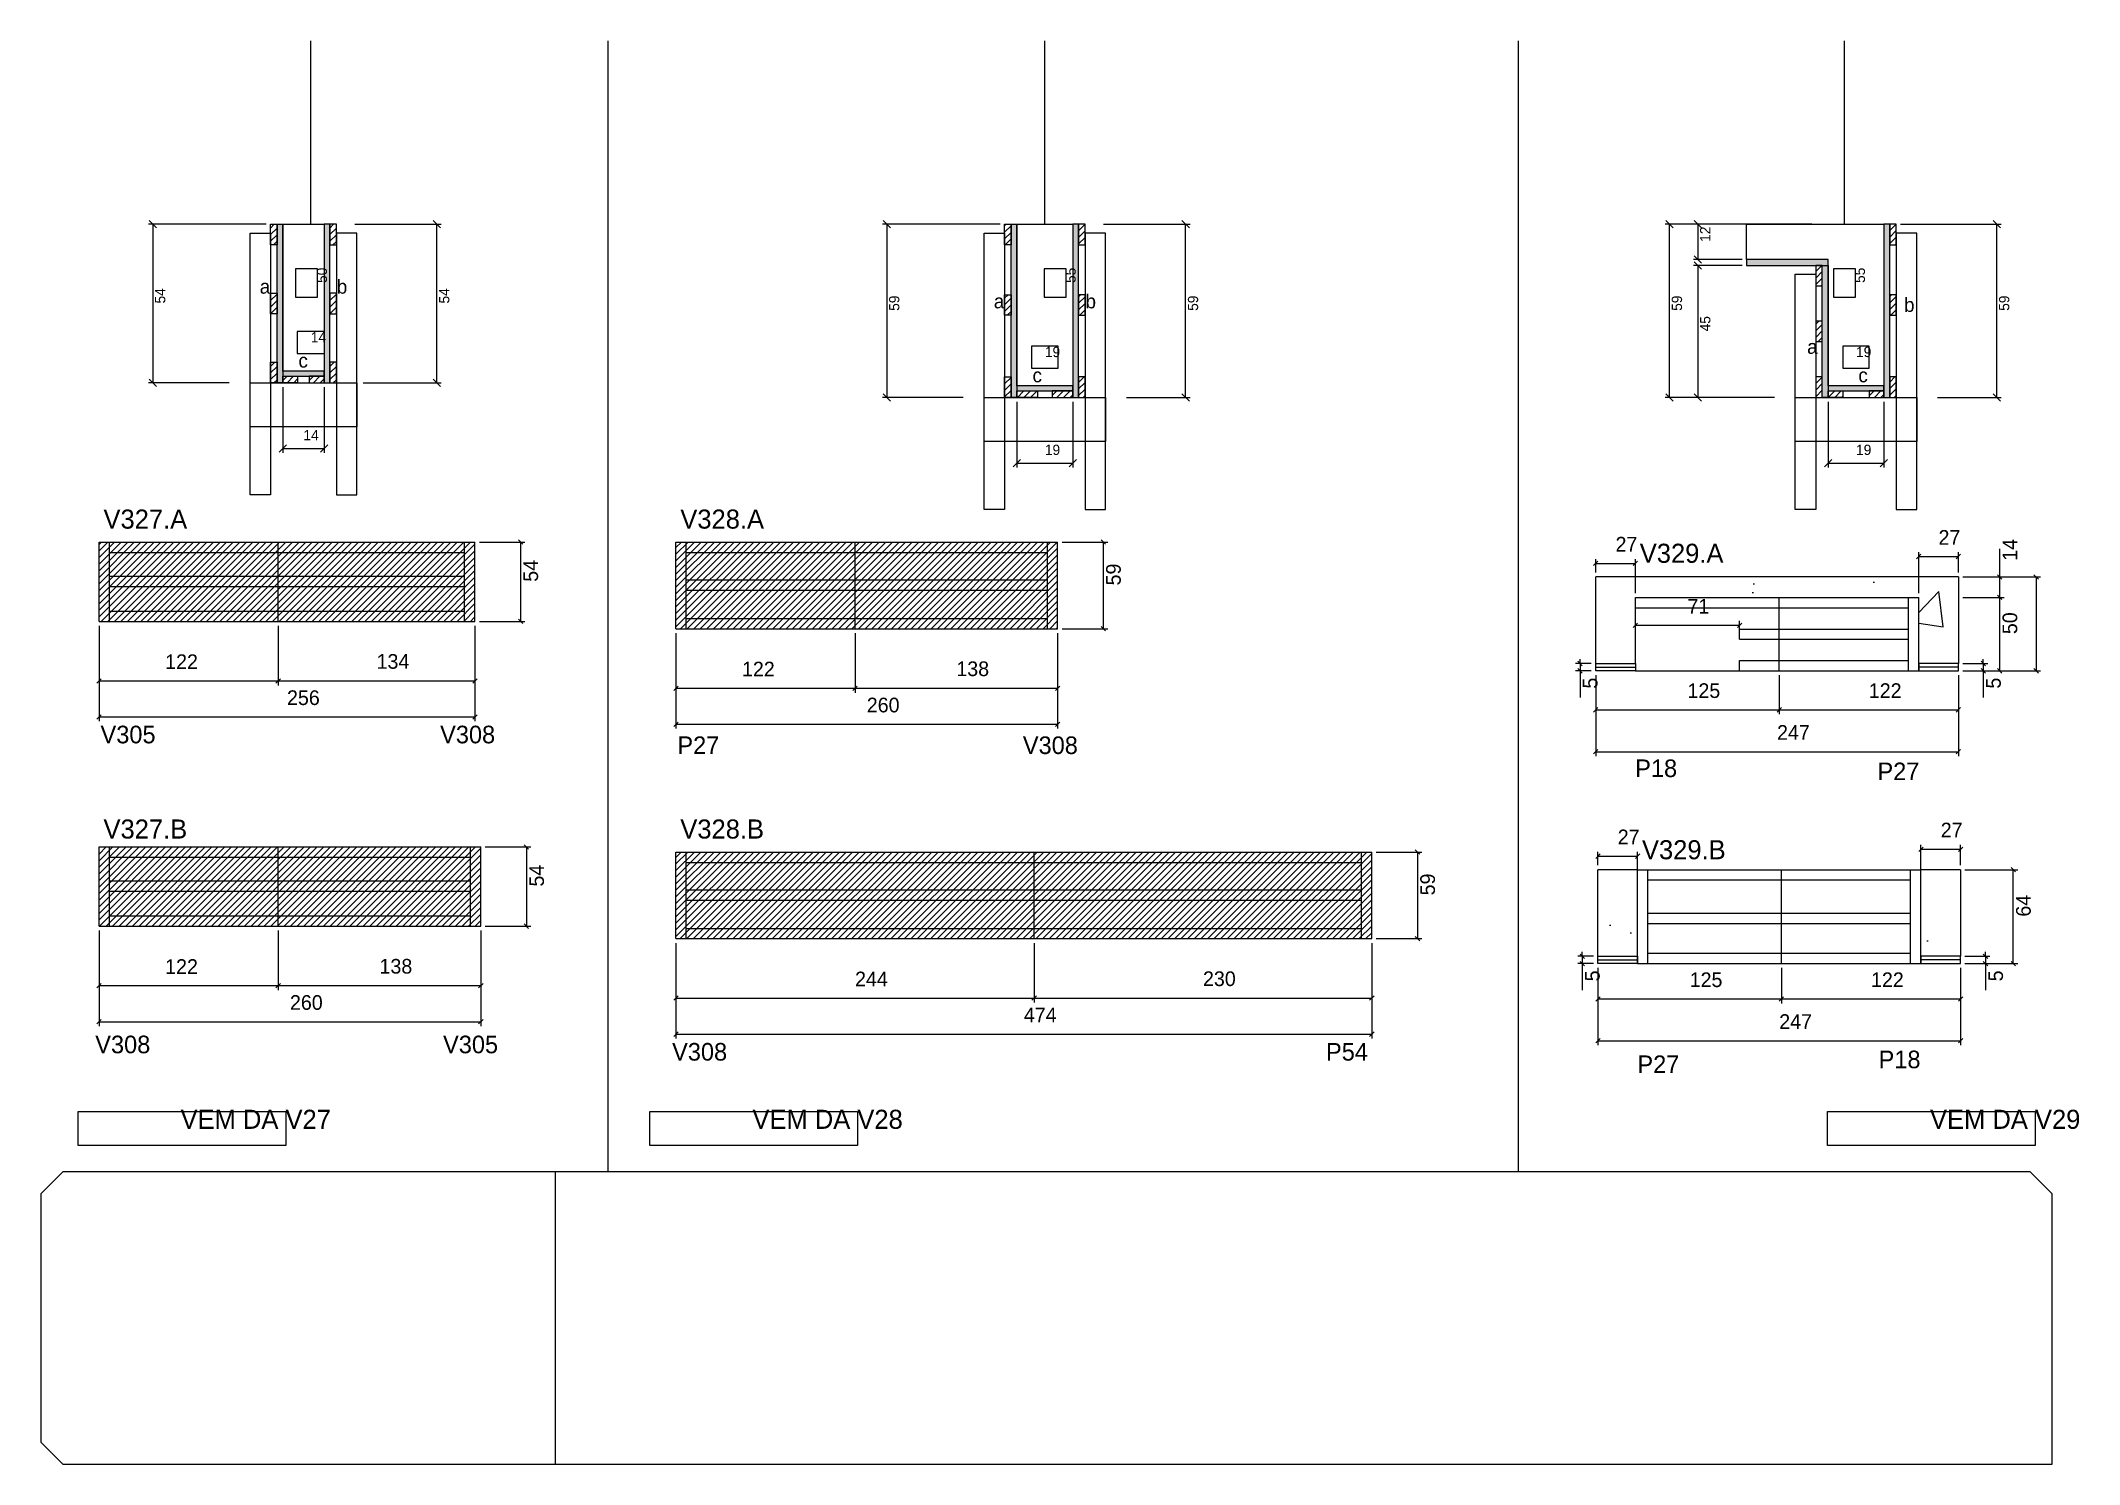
# Model space of a CAD drawing. Header units: metres. Extents: x 5134 to 6522, y 1610 to 2580.
import ezdxf

# ---------------------------------------------------------------- set-up
doc = ezdxf.new("R2010")
doc.units = ezdxf.units.M
for name, color, linetype in [('5', 7, 'Continuous'), ('CONCRETO', 7, 'Continuous'), ('COTA', 7, 'Continuous'), ('Cota Seção (2x)', 7, 'Continuous'), ('detalhes', 7, 'Continuous'), ('Hachura', 7, 'Continuous'), ('Madeira', 7, 'Continuous'), ('Painéis', 7, 'Continuous'), ('REAPROVEITAMENTO', 7, 'Continuous'), ('SARR_2.2x7', 7, 'Continuous'), ('SARR_3.5x7', 7, 'Continuous'), ('SARR_EDITAR', 7, 'Continuous'), ('SARRAFO DE PRESSAO', 7, 'Continuous'), ('Texto Seção', 7, 'Continuous')]:
    doc.layers.add(name, color=color, linetype=linetype)

msp = doc.modelspace()

# ---------------------------------------------------------------- hatches: boundary and pattern name
at = {"layer": 'COTA'}
h = msp.add_hatch(dxfattribs=at)
h.set_pattern_fill('AR-CONC')
h.paths.add_polyline_path([(6219.7, 2200.6), (6412.7, 2200.6), (6412.7, 2155.6), (6439.7, 2155.6), (6439.7, 2214.6), (6192.5, 2214.6), (6192.8, 2155.6), (6219.7, 2155.6), (6219.7, 2200.6)])
h = msp.add_hatch(dxfattribs=at)
h.set_pattern_fill('AR-CONC')
h.paths.add_polyline_path([(6414.2, 2015.1), (6414.2, 1956.1), (6441.2, 1956.1), (6441.2, 2015.1), (6414.2, 2015.1)])
h.paths.add_polyline_path([(6221.2, 1956.1), (6221.2, 2015.1), (6194.1, 2015.1), (6194.3, 1956.1), (6221.2, 1956.1)])
at = {"layer": 'Hachura'}
h = msp.add_hatch(dxfattribs=at)
h.set_pattern_fill('ANSI31')
h.paths.add_polyline_path([(5294.5, 2440.9), (5290.1, 2440.9), (5290.1, 2454.9), (5294.5, 2454.9), (5294.5, 2440.9)])
h = msp.add_hatch(color=7, dxfattribs=at)
h.dxf.hatch_style = 1
h.paths.add_polyline_path([(5298.5, 2454.9), (5294.5, 2454.9), (5294.5, 2346.9), (5298.5, 2346.9), (5298.5, 2454.9)])
h = msp.add_hatch(color=7, dxfattribs=at)
h.dxf.hatch_style = 1
h.paths.add_polyline_path([(5330.5, 2454.9), (5326.5, 2454.9), (5326.5, 2346.9), (5330.5, 2346.9), (5330.5, 2454.9)])
h = msp.add_hatch(dxfattribs=at)
h.set_pattern_fill('ANSI31')
h.paths.add_polyline_path([(5330.5, 2440.9), (5334.9, 2440.9), (5334.9, 2454.9), (5330.5, 2454.9), (5330.5, 2440.9)])
h = msp.add_hatch(dxfattribs=at)
h.set_pattern_fill('ANSI31')
h.paths.add_polyline_path([(5794.5, 2440.9), (5790.1, 2440.9), (5790.1, 2454.9), (5794.5, 2454.9), (5794.5, 2440.9)])
h = msp.add_hatch(color=7, dxfattribs=at)
h.dxf.hatch_style = 1
h.paths.add_polyline_path([(5798.5, 2454.9), (5794.5, 2454.9), (5794.5, 2336.9), (5798.5, 2336.9), (5798.5, 2454.9)])
h = msp.add_hatch(color=7, dxfattribs=at)
h.dxf.hatch_style = 1
h.paths.add_polyline_path([(5840.5, 2454.9), (5836.5, 2454.9), (5836.5, 2336.9), (5840.5, 2336.9), (5840.5, 2454.9)])
h = msp.add_hatch(dxfattribs=at)
h.set_pattern_fill('ANSI31')
h.paths.add_polyline_path([(5840.5, 2440.9), (5844.9, 2440.9), (5844.9, 2454.9), (5840.5, 2454.9), (5840.5, 2440.9)])
h = msp.add_hatch(color=7, dxfattribs=at)
h.dxf.hatch_style = 1
h.paths.add_polyline_path([(6393, 2454.9), (6389, 2454.9), (6389, 2336.9), (6393, 2336.9), (6393, 2454.9)])
h = msp.add_hatch(dxfattribs=at)
h.set_pattern_fill('ANSI31')
h.paths.add_polyline_path([(6393, 2440.9), (6397.4, 2440.9), (6397.4, 2454.9), (6393, 2454.9), (6393, 2440.9)])
h = msp.add_hatch(color=7, dxfattribs=at)
h.dxf.hatch_style = 1
h.paths.add_polyline_path([(6351, 2426.9), (6351, 2430.9), (6295.4, 2430.9), (6295.4, 2426.9), (6351, 2426.9)])
h = msp.add_hatch(dxfattribs=at)
h.set_pattern_fill('ANSI31')
h.paths.add_polyline_path([(6342.6, 2412.9), (6347, 2412.9), (6347, 2426.9), (6342.6, 2426.9), (6342.6, 2412.9)])
h = msp.add_hatch(color=7, dxfattribs=at)
h.dxf.hatch_style = 1
h.paths.add_polyline_path([(6351, 2426.9), (6347, 2426.9), (6347, 2336.9), (6351, 2336.9), (6351, 2426.9)])
h = msp.add_hatch(dxfattribs=at)
h.set_pattern_fill('ANSI31')
h.paths.add_polyline_path([(5294.5, 2393.9), (5290.1, 2393.9), (5290.1, 2407.9), (5294.5, 2407.9), (5294.5, 2393.9)])
h = msp.add_hatch(dxfattribs=at)
h.set_pattern_fill('ANSI31')
h.paths.add_polyline_path([(5330.5, 2393.9), (5334.9, 2393.9), (5334.9, 2407.9), (5330.5, 2407.9), (5330.5, 2393.9)])
h = msp.add_hatch(dxfattribs=at)
h.set_pattern_fill('ANSI31')
h.paths.add_polyline_path([(5794.5, 2392.9), (5790.1, 2392.9), (5790.1, 2406.9), (5794.5, 2406.9), (5794.5, 2392.9)])
h = msp.add_hatch(dxfattribs=at)
h.set_pattern_fill('ANSI31')
h.paths.add_polyline_path([(5840.5, 2392.9), (5844.9, 2392.9), (5844.9, 2406.9), (5840.5, 2406.9), (5840.5, 2392.9)])
h = msp.add_hatch(dxfattribs=at)
h.set_pattern_fill('ANSI31')
h.paths.add_polyline_path([(6393, 2392.9), (6397.4, 2392.9), (6397.4, 2406.9), (6393, 2406.9), (6393, 2392.9)])
h = msp.add_hatch(dxfattribs=at)
h.set_pattern_fill('ANSI31')
h.paths.add_polyline_path([(6342.6, 2374.9), (6347, 2374.9), (6347, 2388.9), (6342.6, 2388.9), (6342.6, 2374.9)])
h = msp.add_hatch(dxfattribs=at)
h.set_pattern_fill('ANSI31')
h.paths.add_polyline_path([(5294.5, 2346.9), (5290.1, 2346.9), (5290.1, 2360.9), (5294.5, 2360.9), (5294.5, 2346.9)])
h = msp.add_hatch(dxfattribs=at)
h.set_pattern_fill('ANSI31')
h.paths.add_polyline_path([(5330.5, 2346.9), (5334.9, 2346.9), (5334.9, 2360.9), (5330.5, 2360.9), (5330.5, 2346.9)])
h = msp.add_hatch(color=7, dxfattribs=at)
h.dxf.hatch_style = 1
h.paths.add_polyline_path([(5326.5, 2351.3), (5326.5, 2354.9), (5298.5, 2354.9), (5298.5, 2351.3), (5326.5, 2351.3)])
h = msp.add_hatch(dxfattribs=at)
h.set_pattern_fill('ANSI31')
h.paths.add_polyline_path([(5298.5, 2346.9), (5298.5, 2351.3), (5308.5, 2351.3), (5308.5, 2346.9), (5298.5, 2346.9)])
h = msp.add_hatch(dxfattribs=at)
h.set_pattern_fill('ANSI31')
h.paths.add_polyline_path([(5326.5, 2346.9), (5326.5, 2351.3), (5316.5, 2351.3), (5316.5, 2346.9), (5326.5, 2346.9)])
h = msp.add_hatch(dxfattribs=at)
h.set_pattern_fill('ANSI31')
h.paths.add_polyline_path([(5794.5, 2336.9), (5790.1, 2336.9), (5790.1, 2350.9), (5794.5, 2350.9), (5794.5, 2336.9)])
h = msp.add_hatch(dxfattribs=at)
h.set_pattern_fill('ANSI31')
h.paths.add_polyline_path([(5840.5, 2336.9), (5844.9, 2336.9), (5844.9, 2350.9), (5840.5, 2350.9), (5840.5, 2336.9)])
h = msp.add_hatch(dxfattribs=at)
h.set_pattern_fill('ANSI31')
h.paths.add_polyline_path([(6342.6, 2336.9), (6347, 2336.9), (6347, 2350.9), (6342.6, 2350.9), (6342.6, 2336.9)])
h = msp.add_hatch(dxfattribs=at)
h.set_pattern_fill('ANSI31')
h.paths.add_polyline_path([(6393, 2336.9), (6397.4, 2336.9), (6397.4, 2350.9), (6393, 2350.9), (6393, 2336.9)])
h = msp.add_hatch(color=7, dxfattribs=at)
h.dxf.hatch_style = 1
h.paths.add_polyline_path([(5836.5, 2341.3), (5836.5, 2344.9), (5798.5, 2344.9), (5798.5, 2341.3), (5836.5, 2341.3)])
h = msp.add_hatch(dxfattribs=at)
h.set_pattern_fill('ANSI31')
h.paths.add_polyline_path([(5798.5, 2336.9), (5798.5, 2341.3), (5812.5, 2341.3), (5812.5, 2336.9), (5798.5, 2336.9)])
h = msp.add_hatch(dxfattribs=at)
h.set_pattern_fill('ANSI31')
h.paths.add_polyline_path([(5836.5, 2336.9), (5836.5, 2341.3), (5822.5, 2341.3), (5822.5, 2336.9), (5836.5, 2336.9)])
h = msp.add_hatch(color=7, dxfattribs=at)
h.dxf.hatch_style = 1
h.paths.add_polyline_path([(6389, 2341.3), (6389, 2344.9), (6351, 2344.9), (6351, 2341.3), (6389, 2341.3)])
h = msp.add_hatch(dxfattribs=at)
h.set_pattern_fill('ANSI31')
h.paths.add_polyline_path([(6351, 2336.9), (6351, 2341.3), (6361, 2341.3), (6361, 2336.9), (6351, 2336.9)])
h = msp.add_hatch(dxfattribs=at)
h.set_pattern_fill('ANSI31')
h.paths.add_polyline_path([(6389, 2336.9), (6389, 2341.3), (6379, 2341.3), (6379, 2336.9), (6389, 2336.9)])
at = {"layer": 'REAPROVEITAMENTO'}
h = msp.add_hatch(dxfattribs=at)
h.set_pattern_fill('ANSI31')
h.paths.add_polyline_path([(5429.3, 2184.3), (5429.3, 2238.3), (5173.3, 2238.3), (5173.3, 2184.3), (5429.3, 2184.3), (5429.3, 2184.3)])
h = msp.add_hatch(dxfattribs=at)
h.set_pattern_fill('ANSI31')
h.paths.add_polyline_path([(5826.2, 2179.3), (5826.2, 2238.3), (5566.2, 2238.3), (5566.2, 2179.3), (5826.2, 2179.3), (5826.2, 2179.3)])
h = msp.add_hatch(dxfattribs=at)
h.set_pattern_fill('ANSI31')
h.paths.add_polyline_path([(5433.3, 1976.6), (5433.3, 2030.6), (5173.3, 2030.6), (5173.3, 1976.6), (5433.3, 1976.6), (5433.3, 1976.6)])
h = msp.add_hatch(dxfattribs=at)
h.set_pattern_fill('ANSI31')
h.paths.add_polyline_path([(6040.2, 1968.1), (6040.2, 2027.1), (5566.2, 2027.1), (5566.2, 1968.1), (6040.2, 1968.1), (6040.2, 1968.1)])

# ---------------------------------------------------------------- linework, layer by layer
at = {"layer": 'CONCRETO', "color": 251, "lineweight": 25}
for points in [[(5298.5, 2454.9), (5298.5, 2454.9), (5326.5, 2454.9), (5326.5, 2426.9), (5326.5, 2426.9), (5326.5, 2354.9), (5298.5, 2354.9), (5298.5, 2454.9)], [(5798.5, 2454.9), (5798.5, 2454.9), (5836.5, 2454.9), (5836.5, 2426.9), (5836.5, 2426.9), (5836.5, 2344.9), (5798.5, 2344.9), (5798.5, 2454.9)], [(6295.4, 2430.9), (6295.4, 2454.9), (6351, 2454.9), (6351, 2454.9), (6389, 2454.9), (6389, 2344.9), (6351, 2344.9), (6351, 2430.9)]]:
    msp.add_lwpolyline(points, close=True, dxfattribs=at)
at = {"layer": 'COTA', "color": 241, "lineweight": 25}
for p, q in [((5519.9, 2579.9), (5519.9, 1809.2)), ((6139.8, 2579.9), (6139.8, 1809.2)), ((6192.7, 2155.6), (6192.7, 2214.6)), ((6439.7, 2214.6), (6192.7, 2214.6)), ((6439.7, 2214.6), (6439.7, 2155.6)), ((6194.2, 1956.1), (6194.2, 2015.1)), ((6221.2, 2015.1), (6194.2, 2015.1)), ((6441.2, 2015.1), (6414.2, 2015.1)), ((6441.2, 2015.1), (6441.2, 1956.1))]:
    msp.add_line(p, q, dxfattribs=at)
at = {"layer": 'COTA', "color": 4, "lineweight": 25}
for p, q in [((5287.1, 2454.9), (5206.9, 2454.9)), ((5209.9, 2454.9), (5209.9, 2346.9)), ((5347.5, 2454.9), (5406.4, 2454.9)), ((5403.4, 2346.9), (5403.4, 2454.9)), ((5787.1, 2454.9), (5706.9, 2454.9)), ((5709.9, 2454.9), (5709.9, 2336.9)), ((5857.5, 2454.9), (5916.4, 2454.9)), ((5913.4, 2336.9), (5913.4, 2454.9)), ((6340, 2454.9), (6240, 2454.9)), ((6243, 2336.9), (6243, 2454.9)), ((6292.4, 2454.9), (6259.3, 2454.9)), ((6262.3, 2454.9), (6262.3, 2430.9)), ((6400.4, 2454.9), (6468.9, 2454.9)), ((6465.9, 2336.9), (6465.9, 2454.9)), ((6292.4, 2430.9), (6259.3, 2430.9)), ((6292.4, 2426.9), (6259.3, 2426.9)), ((6262.3, 2426.9), (6262.3, 2336.9)), ((5261.9, 2346.9), (5206.9, 2346.9)), ((5353.1, 2346.9), (5406.4, 2346.9)), ((5298.5, 2343.9), (5298.5, 2299.2)), ((5326.5, 2343.9), (5326.5, 2299.2)), ((5761.9, 2336.9), (5706.9, 2336.9)), ((5798.5, 2333.9), (5798.5, 2289.2)), ((5836.5, 2333.9), (5836.5, 2289.2)), ((5873.1, 2336.9), (5916.4, 2336.9)), ((6314.4, 2336.9), (6240, 2336.9)), ((6314.4, 2336.9), (6259.3, 2336.9)), ((6351, 2333.9), (6351, 2289.2)), ((6389, 2333.9), (6389, 2289.2)), ((6425.6, 2336.9), (6468.9, 2336.9)), ((5298.5, 2302.2), (5326.5, 2302.2)), ((5798.5, 2292.2), (5836.5, 2292.2)), ((6351, 2292.2), (6389, 2292.2)), ((5432.3, 2238.3), (5463.4, 2238.3)), ((5460.4, 2238.3), (5460.4, 2184.3)), ((5829.2, 2238.3), (5860.3, 2238.3)), ((5857.3, 2238.3), (5857.3, 2179.3)), ((6467.9, 2214.6), (6467.9, 2233.7)), ((6442.7, 2214.6), (6470.9, 2214.6)), ((6442.7, 2214.6), (6495.7, 2214.6)), ((6467.9, 2200.6), (6467.9, 2214.6)), ((6492.7, 2214.6), (6492.7, 2150.6)), ((6442.7, 2200.6), (6470.9, 2200.6)), ((6442.7, 2200.6), (6470.9, 2200.6)), ((6467.9, 2150.6), (6467.9, 2200.6)), ((5173.3, 2181.3), (5173.3, 2140.7)), ((5173.3, 2181.3), (5173.3, 2116.2)), ((5295.3, 2181.3), (5295.3, 2140.7)), ((5295.3, 2181.3), (5295.3, 2140.7)), ((5429.3, 2181.3), (5429.3, 2140.7)), ((5429.3, 2181.3), (5429.3, 2116.2)), ((5432.3, 2184.3), (5463.4, 2184.3)), ((6219.7, 2181.1), (6219.7, 2184.6)), ((6219.7, 2181.6), (6290.7, 2181.6)), ((6290.7, 2178.6), (6290.7, 2184.6)), ((5566.2, 2176.3), (5566.2, 2135.7)), ((5566.2, 2176.3), (5566.2, 2111.2)), ((5688.2, 2176.3), (5688.2, 2135.7)), ((5688.2, 2176.3), (5688.2, 2135.7)), ((5826.2, 2176.3), (5826.2, 2135.7)), ((5826.2, 2176.3), (5826.2, 2111.2)), ((5829.2, 2179.3), (5860.3, 2179.3)), ((5173.3, 2143.7), (5295.3, 2143.7)), ((5295.3, 2143.7), (5429.3, 2143.7)), ((5566.2, 2138.7), (5688.2, 2138.7)), ((5688.2, 2138.7), (5826.2, 2138.7)), ((6192.7, 2147.6), (6192.7, 2121)), ((6192.7, 2147.6), (6192.7, 2092.5)), ((6317.7, 2147.6), (6317.7, 2121)), ((6317.7, 2147.6), (6317.7, 2121)), ((6439.7, 2147.6), (6439.7, 2121)), ((6439.7, 2147.6), (6439.7, 2092.5)), ((6442.7, 2150.6), (6470.9, 2150.6)), ((6442.7, 2150.6), (6495.7, 2150.6)), ((5173.3, 2119.2), (5429.3, 2119.2)), ((5566.2, 2114.2), (5826.2, 2114.2)), ((6192.7, 2124), (6317.7, 2124)), ((6317.7, 2124), (6439.7, 2124)), ((6192.7, 2095.5), (6439.7, 2095.5)), ((5436.3, 2030.6), (5467.4, 2030.6)), ((5464.4, 2030.6), (5464.4, 1976.6)), ((6043.2, 2027.1), (6074.3, 2027.1)), ((6071.3, 2027.1), (6071.3, 1968.1)), ((6444.2, 2015.1), (6480.1, 2015.1)), ((6477.1, 1951.1), (6477.1, 2015.1)), ((5173.3, 1973.6), (5173.3, 1933.1)), ((5173.3, 1973.6), (5173.3, 1908.5)), ((5295.3, 1973.6), (5295.3, 1933.1)), ((5295.3, 1973.6), (5295.3, 1933.1)), ((5433.3, 1973.6), (5433.3, 1933.1)), ((5433.3, 1973.6), (5433.3, 1908.5)), ((5436.3, 1976.6), (5467.4, 1976.6)), ((5566.2, 1965.1), (5566.2, 1924.6)), ((5566.2, 1965.1), (5566.2, 1900)), ((5810.2, 1965.1), (5810.2, 1924.6)), ((5810.2, 1965.1), (5810.2, 1924.6)), ((6040.2, 1965.1), (6040.2, 1924.6)), ((6040.2, 1965.1), (6040.2, 1900)), ((6043.2, 1968.1), (6074.3, 1968.1)), ((6194.2, 1948.1), (6194.2, 1924)), ((6194.2, 1948.1), (6194.2, 1895.5)), ((6319.2, 1948.1), (6319.2, 1924)), ((6319.2, 1948.1), (6319.2, 1924)), ((6441.2, 1948.1), (6441.2, 1924)), ((6441.2, 1948.1), (6441.2, 1895.5)), ((6444.2, 1951.1), (6480.1, 1951.1)), ((5173.3, 1936.1), (5295.3, 1936.1)), ((5295.3, 1936.1), (5433.3, 1936.1)), ((5566.2, 1927.6), (5810.2, 1927.6)), ((5810.2, 1927.6), (6040.2, 1927.6)), ((6194.2, 1927), (6319.2, 1927)), ((6319.2, 1927), (6441.2, 1927)), ((5173.3, 1911.5), (5433.3, 1911.5)), ((5566.2, 1903), (6040.2, 1903)), ((6194.2, 1898.5), (6441.2, 1898.5))]:
    msp.add_line(p, q, dxfattribs=at)
at = {"layer": 'COTA', "color": 0, "lineweight": 25}
for p, q in [((5461.9, 2236.8), (5458.9, 2239.8)), ((5858.8, 2236.8), (5855.8, 2239.8)), ((6469.4, 2213.1), (6466.4, 2216.1)), ((6494.2, 2213.1), (6491.2, 2216.1)), ((6469.4, 2199.1), (6466.4, 2202.1)), ((6466.4, 2202.1), (6469.4, 2199.1)), ((5458.9, 2185.8), (5461.9, 2182.8)), ((5855.8, 2180.8), (5858.8, 2177.8)), ((6221.2, 2183.1), (6218.2, 2180.1)), ((6289.2, 2180.1), (6292.2, 2183.1)), ((5174.8, 2145.2), (5171.8, 2142.2)), ((5293.8, 2142.2), (5296.8, 2145.2)), ((5296.8, 2145.2), (5293.8, 2142.2)), ((5427.8, 2142.2), (5430.8, 2145.2)), ((5567.7, 2140.2), (5564.7, 2137.2)), ((5686.7, 2137.2), (5689.7, 2140.2)), ((5689.7, 2140.2), (5686.7, 2137.2)), ((5824.7, 2137.2), (5827.7, 2140.2)), ((6466.4, 2152.1), (6469.4, 2149.1)), ((6491.2, 2152.1), (6494.2, 2149.1)), ((6194.2, 2125.5), (6191.2, 2122.5)), ((6316.2, 2122.5), (6319.2, 2125.5)), ((6319.2, 2125.5), (6316.2, 2122.5)), ((6438.2, 2122.5), (6441.2, 2125.5)), ((5174.8, 2120.7), (5171.8, 2117.7)), ((5427.8, 2117.7), (5430.8, 2120.7)), ((5567.7, 2115.7), (5564.7, 2112.7)), ((5824.7, 2112.7), (5827.7, 2115.7)), ((6194.2, 2097), (6191.2, 2094)), ((6438.2, 2094), (6441.2, 2097)), ((5465.9, 2029.1), (5462.9, 2032.1)), ((6072.8, 2025.6), (6069.8, 2028.6)), ((6478.6, 2013.6), (6475.6, 2016.6)), ((5462.9, 1978.1), (5465.9, 1975.1)), ((6069.8, 1969.6), (6072.8, 1966.6)), ((6475.6, 1952.6), (6478.6, 1949.6)), ((5174.8, 1937.6), (5171.8, 1934.6)), ((5293.8, 1934.6), (5296.8, 1937.6)), ((5296.8, 1937.6), (5293.8, 1934.6)), ((5431.8, 1934.6), (5434.8, 1937.6)), ((5567.7, 1929.1), (5564.7, 1926.1)), ((5808.7, 1926.1), (5811.7, 1929.1)), ((5811.7, 1929.1), (5808.7, 1926.1)), ((6038.7, 1926.1), (6041.7, 1929.1)), ((6195.7, 1928.5), (6192.7, 1925.5)), ((6317.7, 1925.5), (6320.7, 1928.5)), ((6320.7, 1928.5), (6317.7, 1925.5)), ((6439.7, 1925.5), (6442.7, 1928.5)), ((5174.8, 1913), (5171.8, 1910)), ((5431.8, 1910), (5434.8, 1913)), ((5567.7, 1904.5), (5564.7, 1901.5)), ((6038.7, 1901.5), (6041.7, 1904.5)), ((6195.7, 1900), (6192.7, 1897)), ((6439.7, 1897), (6442.7, 1900))]:
    msp.add_line(p, q, dxfattribs=at)
for points in [[(5212.4, 2452.4), (5207.4, 2457.4)], [(5405.9, 2452.4), (5400.9, 2457.4)], [(5712.4, 2452.4), (5707.4, 2457.4)], [(5915.9, 2452.4), (5910.9, 2457.4)], [(6245.5, 2452.4), (6240.5, 2457.4)], [(6264.8, 2452.4), (6259.8, 2457.4)], [(6468.4, 2452.4), (6463.4, 2457.4)], [(6259.8, 2433.4), (6264.8, 2428.4)], [(6264.8, 2424.4), (6259.8, 2429.4)], [(5207.4, 2349.4), (5212.4, 2344.4)], [(5400.9, 2349.4), (5405.9, 2344.4)], [(5707.4, 2339.4), (5712.4, 2334.4)], [(5910.9, 2339.4), (5915.9, 2334.4)], [(6240.5, 2339.4), (6245.5, 2334.4)], [(6259.8, 2339.4), (6264.8, 2334.4)], [(6463.4, 2339.4), (6468.4, 2334.4)], [(5301, 2304.7), (5296, 2299.7)], [(5324, 2299.7), (5329, 2304.7)], [(5801, 2294.7), (5796, 2289.7)], [(5834, 2289.7), (5839, 2294.7)], [(6353.5, 2294.7), (6348.5, 2289.7)], [(6386.5, 2289.7), (6391.5, 2294.7)]]:
    msp.add_lwpolyline(points, dxfattribs=at)
at = {"layer": 'Cota Seção (2x)', "color": 180, "lineweight": 25}
for p, q in [((5322, 2424.6), (5307, 2424.6)), ((5307, 2424.6), (5307, 2405.3)), ((5322, 2405.3), (5322, 2424.6)), ((5832, 2424.6), (5817, 2424.6)), ((5817, 2424.6), (5817, 2405.3)), ((5832, 2405.3), (5832, 2424.6)), ((6369.6, 2424.6), (6354.6, 2424.6)), ((6354.6, 2424.6), (6354.6, 2405.3)), ((6369.6, 2405.3), (6369.6, 2424.6)), ((5307, 2405.3), (5322, 2405.3)), ((5817, 2405.3), (5832, 2405.3)), ((6354.6, 2405.3), (6369.6, 2405.3)), ((5326.9, 2381.9), (5308.2, 2381.9)), ((5308.2, 2381.9), (5308.2, 2366.9)), ((5326.9, 2366.9), (5326.9, 2381.9)), ((5308.2, 2366.9), (5326.9, 2366.9)), ((5826.5, 2371.9), (5808.5, 2371.9)), ((5808.5, 2371.9), (5808.5, 2356.9)), ((5826.5, 2356.9), (5826.5, 2371.9)), ((6379, 2371.9), (6361, 2371.9)), ((6361, 2371.9), (6361, 2356.9)), ((6379, 2356.9), (6379, 2371.9)), ((5808.5, 2356.9), (5826.5, 2356.9)), ((6361, 2356.9), (6379, 2356.9))]:
    msp.add_line(p, q, dxfattribs=at)
at = {"layer": 'Madeira', "color": 126, "lineweight": 18}
for points in [[(5294.5, 2440.9), (5290.1, 2440.9), (5290.1, 2454.9), (5294.5, 2454.9)], [(5330.5, 2440.9), (5334.9, 2440.9), (5334.9, 2454.9), (5330.5, 2454.9)], [(5794.5, 2440.9), (5790.1, 2440.9), (5790.1, 2454.9), (5794.5, 2454.9)], [(5840.5, 2440.9), (5844.9, 2440.9), (5844.9, 2454.9), (5840.5, 2454.9)], [(6393, 2440.9), (6397.4, 2440.9), (6397.4, 2454.9), (6393, 2454.9)], [(6342.6, 2412.9), (6347, 2412.9), (6347, 2426.9), (6342.6, 2426.9)], [(5294.5, 2393.9), (5290.1, 2393.9), (5290.1, 2407.9), (5294.5, 2407.9)], [(5330.5, 2393.9), (5334.9, 2393.9), (5334.9, 2407.9), (5330.5, 2407.9)], [(5794.5, 2392.9), (5790.1, 2392.9), (5790.1, 2406.9), (5794.5, 2406.9)], [(5840.5, 2392.9), (5844.9, 2392.9), (5844.9, 2406.9), (5840.5, 2406.9)], [(6393, 2392.9), (6397.4, 2392.9), (6397.4, 2406.9), (6393, 2406.9)], [(6342.6, 2374.9), (6347, 2374.9), (6347, 2388.9), (6342.6, 2388.9)], [(5294.5, 2346.9), (5290.1, 2346.9), (5290.1, 2360.9), (5294.5, 2360.9)], [(5330.5, 2346.9), (5334.9, 2346.9), (5334.9, 2360.9), (5330.5, 2360.9)], [(5298.5, 2346.9), (5298.5, 2351.3), (5308.5, 2351.3), (5308.5, 2346.9)], [(5326.5, 2346.9), (5326.5, 2351.3), (5316.5, 2351.3), (5316.5, 2346.9)], [(5794.5, 2336.9), (5790.1, 2336.9), (5790.1, 2350.9), (5794.5, 2350.9)], [(5840.5, 2336.9), (5844.9, 2336.9), (5844.9, 2350.9), (5840.5, 2350.9)], [(6342.6, 2336.9), (6347, 2336.9), (6347, 2350.9), (6342.6, 2350.9)], [(6393, 2336.9), (6397.4, 2336.9), (6397.4, 2350.9), (6393, 2350.9)], [(5798.5, 2336.9), (5798.5, 2341.3), (5812.5, 2341.3), (5812.5, 2336.9)], [(5836.5, 2336.9), (5836.5, 2341.3), (5822.5, 2341.3), (5822.5, 2336.9)], [(6351, 2336.9), (6351, 2341.3), (6361, 2341.3), (6361, 2336.9)], [(6389, 2336.9), (6389, 2341.3), (6379, 2341.3), (6379, 2336.9)]]:
    msp.add_lwpolyline(points, close=True, dxfattribs=at)
at = {"layer": 'Painéis', "color": 200, "lineweight": 25}
for p, q in [((5173.3, 2238.3), (5429.3, 2238.3)), ((5173.3, 2184.3), (5173.3, 2238.3)), ((5295.3, 2184.3), (5295.3, 2238.3)), ((5429.3, 2184.3), (5429.3, 2238.3)), ((5566.2, 2238.3), (5826.2, 2238.3)), ((5566.2, 2179.3), (5566.2, 2238.3)), ((5688.2, 2179.3), (5688.2, 2238.3)), ((5826.2, 2179.3), (5826.2, 2238.3)), ((6219.7, 2200.6), (6412.7, 2200.6)), ((6219.7, 2155.6), (6219.7, 2200.6)), ((6317.7, 2150.6), (6317.7, 2200.6)), ((6412.7, 2150.6), (6412.7, 2200.6)), ((5173.3, 2184.3), (5429.3, 2184.3)), ((5566.2, 2179.3), (5826.2, 2179.3)), ((6192.7, 2150.6), (6192.7, 2155.6)), ((6192.7, 2155.6), (6219.7, 2155.6)), ((6439.7, 2155.6), (6412.7, 2155.6)), ((6439.7, 2150.6), (6439.7, 2155.6)), ((6219.7, 2150.6), (6192.7, 2150.6)), ((6219.7, 2150.6), (6412.7, 2150.6)), ((6412.7, 2150.6), (6439.7, 2150.6)), ((5173.3, 2030.6), (5433.3, 2030.6)), ((5173.3, 1976.6), (5173.3, 2030.6)), ((5295.3, 1976.6), (5295.3, 2030.6)), ((5433.3, 1976.6), (5433.3, 2030.6)), ((5566.2, 2027.1), (6040.2, 2027.1)), ((5566.2, 1968.1), (5566.2, 2027.1)), ((5810.2, 1968.1), (5810.2, 2027.1)), ((6040.2, 1968.1), (6040.2, 2027.1)), ((6221.2, 2015.1), (6414.2, 2015.1)), ((6221.2, 1951.1), (6221.2, 2015.1)), ((6319.2, 1951.1), (6319.2, 2015.1)), ((6414.2, 1951.1), (6414.2, 2015.1)), ((5173.3, 1976.6), (5433.3, 1976.6)), ((5566.2, 1968.1), (6040.2, 1968.1)), ((6194.2, 1951.1), (6194.2, 1956.1)), ((6194.2, 1956.1), (6221.2, 1956.1)), ((6221.2, 1951.1), (6194.2, 1951.1)), ((6221.2, 1951.1), (6441.2, 1951.1)), ((6441.2, 1956.1), (6414.2, 1956.1)), ((6441.2, 1951.1), (6441.2, 1956.1))]:
    msp.add_line(p, q, dxfattribs=at)
at = {"layer": 'Painéis', "color": 0, "lineweight": 25}
for p, q in [((6194.2, 2225.3), (6191.2, 2222.3)), ((6218.2, 2222.3), (6221.2, 2225.3)), ((6414.2, 2230), (6411.2, 2227)), ((6438.2, 2227), (6441.2, 2230)), ((6180.5, 2157.1), (6183.5, 2154.1)), ((6455.2, 2157.1), (6458.2, 2154.1)), ((6183.5, 2149.1), (6180.5, 2152.1)), ((6458.2, 2149.1), (6455.2, 2152.1)), ((6415.7, 2030.5), (6412.7, 2027.5)), ((6439.7, 2027.5), (6442.7, 2030.5)), ((6195.7, 2025.8), (6192.7, 2022.8)), ((6219.7, 2022.8), (6222.7, 2025.8)), ((6182, 1957.6), (6185, 1954.6)), ((6185, 1949.6), (6182, 1952.6)), ((6456.7, 1957.6), (6459.7, 1954.6)), ((6459.7, 1949.6), (6456.7, 1952.6))]:
    msp.add_line(p, q, dxfattribs=at)
at = {"layer": 'Painéis', "color": 4, "lineweight": 25}
for p, q in [((6192.7, 2217.6), (6192.7, 2226.8)), ((6192.7, 2223.8), (6219.7, 2223.8)), ((6219.7, 2203.6), (6219.7, 2226.8)), ((6412.7, 2203.6), (6412.7, 2231.5)), ((6412.7, 2228.5), (6439.7, 2228.5)), ((6439.7, 2217.6), (6439.7, 2231.5)), ((6189.7, 2155.6), (6179, 2155.6)), ((6182, 2155.6), (6182, 2158.6)), ((6182, 2155.6), (6182, 2150.6)), ((6442.7, 2155.6), (6459.7, 2155.6)), ((6456.7, 2155.6), (6456.7, 2158.6)), ((6456.7, 2155.6), (6456.7, 2150.6)), ((6189.7, 2150.6), (6179, 2150.6)), ((6182, 2150.6), (6182, 2132.5)), ((6442.7, 2150.6), (6459.7, 2150.6)), ((6456.7, 2150.6), (6456.7, 2132.5)), ((6194.2, 2018.1), (6194.2, 2027.3)), ((6221.2, 2004.1), (6221.2, 2027.3)), ((6414.2, 2004.1), (6414.2, 2032)), ((6414.2, 2029), (6441.2, 2029)), ((6441.2, 2018.1), (6441.2, 2032)), ((6194.2, 2024.3), (6221.2, 2024.3)), ((6183.5, 1956.1), (6183.5, 1959.1)), ((6458.2, 1956.1), (6458.2, 1959.1)), ((6191.2, 1956.1), (6180.5, 1956.1)), ((6191.2, 1951.1), (6180.5, 1951.1)), ((6183.5, 1956.1), (6183.5, 1951.1)), ((6183.5, 1951.1), (6183.5, 1933)), ((6444.2, 1956.1), (6461.2, 1956.1)), ((6444.2, 1951.1), (6461.2, 1951.1)), ((6458.2, 1956.1), (6458.2, 1951.1)), ((6458.2, 1951.1), (6458.2, 1933))]:
    msp.add_line(p, q, dxfattribs=at)
at = {"layer": 'Painéis', "color": 200, "lineweight": 25}
for points in [[(5294.5, 2454.9), (5298.5, 2454.9), (5298.5, 2346.9), (5294.5, 2346.9)], [(5330.5, 2454.9), (5326.5, 2454.9), (5326.5, 2346.9), (5330.5, 2346.9)], [(5794.5, 2454.9), (5798.5, 2454.9), (5798.5, 2336.9), (5794.5, 2336.9)], [(5840.5, 2454.9), (5836.5, 2454.9), (5836.5, 2336.9), (5840.5, 2336.9)], [(6393, 2454.9), (6389, 2454.9), (6389, 2336.9), (6393, 2336.9)], [(6351, 2426.9), (6351, 2430.9), (6295.4, 2430.9), (6295.4, 2426.9)], [(6347, 2426.9), (6351, 2426.9), (6351, 2336.9), (6347, 2336.9)], [(5326.5, 2351.3), (5326.5, 2354.9), (5298.5, 2354.9), (5298.5, 2351.3)], [(5836.5, 2341.3), (5836.5, 2344.9), (5798.5, 2344.9), (5798.5, 2341.3)], [(6389, 2341.3), (6389, 2344.9), (6351, 2344.9), (6351, 2341.3)]]:
    msp.add_lwpolyline(points, close=True, dxfattribs=at)
at = {"layer": 'SARR_2.2x7', "color": 40, "lineweight": 25}
for p, q in [((5180.3, 2184.3), (5180.3, 2238.3)), ((5422.3, 2184.3), (5422.3, 2238.3)), ((5573.2, 2179.3), (5573.2, 2238.3)), ((5819.2, 2179.3), (5819.2, 2238.3)), ((5180.3, 2231.3), (5295.3, 2231.3)), ((5295.3, 2231.3), (5422.3, 2231.3)), ((5573.2, 2231.3), (5688.2, 2231.3)), ((5688.2, 2231.3), (5819.2, 2231.3)), ((5180.3, 2215.1), (5295.3, 2215.1)), ((5180.3, 2208.1), (5295.3, 2208.1)), ((5295.3, 2215.1), (5422.3, 2215.1)), ((5295.3, 2208.1), (5422.3, 2208.1)), ((5573.2, 2212.6), (5688.2, 2212.6)), ((5688.2, 2212.6), (5819.2, 2212.6)), ((5573.2, 2205.6), (5688.2, 2205.6)), ((5688.2, 2205.6), (5819.2, 2205.6)), ((6405.7, 2150.6), (6405.7, 2200.6)), ((5180.3, 2191.3), (5295.3, 2191.3)), ((5295.3, 2191.3), (5422.3, 2191.3)), ((5573.2, 2186.3), (5688.2, 2186.3)), ((5688.2, 2186.3), (5819.2, 2186.3)), ((6219.7, 2193.6), (6317.7, 2193.6)), ((6317.7, 2193.6), (6405.7, 2193.6)), ((6290.7, 2172.1), (6290.7, 2179.1)), ((6290.7, 2179.1), (6317.7, 2179.1)), ((6290.7, 2172.1), (6317.7, 2172.1)), ((6317.7, 2179.1), (6405.7, 2179.1)), ((6317.7, 2172.1), (6405.7, 2172.1)), ((6290.7, 2150.6), (6290.7, 2157.6)), ((6290.7, 2157.6), (6317.7, 2157.6)), ((6317.7, 2157.6), (6405.7, 2157.6)), ((5180.3, 1976.6), (5180.3, 2030.6)), ((5426.3, 1976.6), (5426.3, 2030.6)), ((5180.3, 2023.6), (5295.3, 2023.6)), ((5295.3, 2023.6), (5426.3, 2023.6)), ((5573.2, 1968.1), (5573.2, 2027.1)), ((5573.2, 2020.1), (5810.2, 2020.1)), ((5810.2, 2020.1), (6033.2, 2020.1)), ((6033.2, 1968.1), (6033.2, 2027.1)), ((6228.1, 1951.1), (6228.1, 2015.1)), ((6407.2, 1951.1), (6407.2, 2015.1)), ((5180.3, 2007.4), (5295.3, 2007.4)), ((5180.3, 2000.4), (5295.3, 2000.4)), ((5295.3, 2007.4), (5426.3, 2007.4)), ((5295.3, 2000.4), (5426.3, 2000.4)), ((5573.2, 2001.4), (5810.2, 2001.4)), ((5810.2, 2001.4), (6033.2, 2001.4)), ((6228.1, 2008.1), (6319.2, 2008.1)), ((6319.2, 2008.1), (6407.2, 2008.1)), ((5573.2, 1994.4), (5810.2, 1994.4)), ((5810.2, 1994.4), (6033.2, 1994.4)), ((5180.3, 1983.6), (5295.3, 1983.6)), ((5295.3, 1983.6), (5426.3, 1983.6)), ((5573.2, 1975.1), (5810.2, 1975.1)), ((5810.2, 1975.1), (6033.2, 1975.1)), ((6228.1, 1985.5), (6319.2, 1985.5)), ((6228.1, 1978.5), (6319.2, 1978.5)), ((6319.2, 1985.5), (6407.2, 1985.5)), ((6319.2, 1978.5), (6407.2, 1978.5)), ((6228.1, 1958.1), (6319.2, 1958.1)), ((6319.2, 1958.1), (6407.2, 1958.1))]:
    msp.add_line(p, q, dxfattribs=at)
at = {"layer": 'SARR_3.5x7', "color": 81, "lineweight": 25}
for points in [[(5276.1, 2448.9), (5290.1, 2448.9), (5290.1, 2270.5), (5276.1, 2270.5)], [(5348.9, 2448.9), (5334.9, 2448.9), (5334.9, 2270.5), (5348.9, 2270.5)], [(5776.1, 2448.9), (5790.1, 2448.9), (5790.1, 2260.5), (5776.1, 2260.5)], [(5858.9, 2448.9), (5844.9, 2448.9), (5844.9, 2260.5), (5858.9, 2260.5)], [(6411.4, 2448.9), (6397.4, 2448.9), (6397.4, 2260.5), (6411.4, 2260.5)], [(6328.6, 2420.9), (6342.6, 2420.9), (6342.6, 2260.5), (6328.6, 2260.5)], [(5276.1, 2346.9), (5348.9, 2346.9), (5348.9, 2316.9), (5276.1, 2316.9)], [(5776.1, 2336.9), (5858.9, 2336.9), (5858.9, 2306.9), (5776.1, 2306.9)], [(6328.6, 2336.9), (6411.4, 2336.9), (6411.4, 2306.9), (6328.6, 2306.9)]]:
    msp.add_lwpolyline(points, close=True, dxfattribs=at)
at = {"layer": 'SARR_EDITAR', "color": 141, "lineweight": 25}
for p, q in [((6192.7, 2153.1), (6219.7, 2153.1)), ((6219.7, 2155.6), (6219.7, 2150.6)), ((6412.7, 2155.6), (6412.7, 2150.6)), ((6439.7, 2153.1), (6412.7, 2153.1)), ((6194.2, 1953.6), (6221.2, 1953.6)), ((6221.2, 1956.1), (6221.2, 1951.1)), ((6414.2, 1956.1), (6414.2, 1951.1)), ((6441.2, 1953.6), (6414.2, 1953.6))]:
    msp.add_line(p, q, dxfattribs=at)
at = {"layer": 'SARRAFO DE PRESSAO', "color": 30, "lineweight": 9}
msp.add_line((5484.2, 1609.9), (5484.2, 1809.2), dxfattribs=at)
msp.add_lwpolyline([(6503.6, 1609.9), (6503.6, 1794.2), (6488.6, 1809.2), (5148.6, 1809.2), (5133.6, 1794.2), (5133.6, 1624.9), (5148.6, 1609.9), (6503.6, 1609.9)], dxfattribs=at)
at = {"layer": 'Texto Seção', "color": 252, "lineweight": 15}
for p, q in [((5317.5, 2454.9), (5317.5, 2579.9)), ((5817.5, 2454.9), (5817.5, 2579.9)), ((6362.2, 2454.9), (6362.2, 2579.9))]:
    msp.add_line(p, q, dxfattribs=at)
at = {"layer": 'Texto Seção', "color": 7, "lineweight": 15}
for points in [[(5159, 1850.4), (5300.4, 1850.4), (5300.4, 1827.2), (5159, 1827.2)], [(5548.4, 1850.4), (5689.9, 1850.4), (5689.9, 1827.2), (5548.4, 1827.2)], [(6350.6, 1850.4), (6492, 1850.4), (6492, 1827.2), (6350.6, 1827.2)]]:
    msp.add_lwpolyline(points, close=True, dxfattribs=at)

# ---------------------------------------------------------------- texts
at = {"layer": '5', "color": 5, "lineweight": 25}
for s, p in [('V305', (5174.3, 2101.2)), ('V308', (5405.6, 2101.2)), ('P27', (5567.2, 2093.9)), ('V308', (5802.5, 2093.9)), ('P18', (6219.6, 2078.2)), ('P27', (6384.6, 2076.1)), ('V308', (5170.7, 1890)), ('V305', (5407.6, 1890)), ('V308', (5563.6, 1885)), ('P54', (6009, 1885)), ('P27', (6221.1, 1876.5)), ('P18', (6385.4, 1879.8))]:
    msp.add_text(s, height=12, rotation=0, dxfattribs=at).set_placement(p)
at = {"layer": 'COTA', "color": 1, "lineweight": 25}
for s, p in [('12', (6270.8, 2442.9)), ('54', (5218.4, 2400.9)), ('54', (5411.9, 2400.9)), ('59', (5718.4, 2395.9)), ('59', (5921.9, 2395.9)), ('59', (6251.5, 2395.9)), ('59', (6474.4, 2395.9)), ('45', (6270.8, 2381.9))]:
    msp.add_text(s, height=7, rotation=90, dxfattribs=at).set_placement(p)
for s, p in [('14', (5312.5, 2307.7)), ('19', (5817.5, 2297.7)), ('19', (6370, 2297.7))]:
    msp.add_text(s, height=7, dxfattribs=at).set_placement(p)
at = {"layer": 'COTA', "color": 240, "lineweight": 25}
for s, p in [('14', (6479.8, 2225.6)), ('54', (5472.3, 2211.3)), ('59', (5869.2, 2208.8)), ('50', (6479.8, 2175.6)), ('54', (5476.3, 2003.6)), ('59', (6083.2, 1997.6)), ('64', (6489, 1983.1))]:
    msp.add_text(s, height=10, rotation=90, dxfattribs=at).set_placement(p)
for s, p in [('71', (6255.2, 2189.6)), ('122', (5218.3, 2151.8)), ('134', (5362.3, 2152)), ('122', (5611.2, 2146.8)), ('138', (5757.2, 2147)), ('125', (6255.2, 2132.1)), ('122', (6378.7, 2132.1)), ('256', (5301.3, 2127.3)), ('260', (5696.2, 2122.3)), ('247', (6316.2, 2103.6)), ('122', (5218.3, 1944.1)), ('138', (5364.3, 1944.3)), ('244', (5688.2, 1935.6)), ('230', (5925.2, 1935.8)), ('125', (6256.7, 1935.1)), ('122', (6380.2, 1935.1)), ('260', (5303.3, 1919.6)), ('474', (5803.2, 1911.1)), ('247', (6317.7, 1906.6))]:
    msp.add_text(s, height=10, dxfattribs=at).set_placement(p)
at = {"layer": 'Cota Seção (2x)', "color": 1, "lineweight": 25}
for s, p in [('50', (5328.5, 2414.9)), ('55', (5838.5, 2414.9)), ('55', (6376.1, 2414.9))]:
    msp.add_text(s, height=7, rotation=90, dxfattribs=at).set_placement(p)
for s, p in [('14', (5317.5, 2374.4)), ('19', (5817.5, 2364.4)), ('19', (6370, 2364.4))]:
    msp.add_text(s, height=7, dxfattribs=at).set_placement(p)
at = {"layer": 'detalhes', "color": 4, "lineweight": 25}
for s, p in [('b', (5335.2, 2407.6)), ('a', (5282.7, 2407.6)), ('a', (5782.7, 2397.6)), ('b', (5845.2, 2397.6)), ('b', (6402.7, 2395.2)), ('c', (5309.1, 2357.2)), ('a', (6336.7, 2366.6)), ('c', (5809.1, 2347.2)), ('c', (6371.6, 2347.2))]:
    msp.add_text(s, height=9.6, dxfattribs=at).set_placement(p)
at = {"layer": 'Painéis', "color": 240, "lineweight": 25}
for p in [(6206.2, 2231.9), (6426.2, 2236.5), (6207.7, 2032.4), (6427.7, 2037.1)]:
    msp.add_text('27', height=10, dxfattribs=at).set_placement(p)
for p in [(6193.9, 2138.5), (6468.6, 2138.5), (6195.4, 1939), (6470.1, 1939)]:
    msp.add_text('5', height=10, rotation=90, dxfattribs=at).set_placement(p)
at = {"layer": 'Texto Seção', "color": 7, "lineweight": 15}
for s, p in [('V327.A', (5176.3, 2247.5)), ('V328.A', (5569.2, 2247.5)), ('V329.A', (6222.7, 2224.2)), ('V327.B', (5176.3, 2036.3)), ('V328.B', (5569.2, 2036.3)), ('V329.B', (6224.2, 2022.2)), ('VEM DA V27', (5228.8, 1838.5)), ('VEM DA V28', (5618.3, 1838.5)), ('VEM DA V29', (6420.4, 1838.5))]:
    msp.add_text(s, height=13, dxfattribs=at).set_placement(p)

doc.saveas('drawing.dxf')
